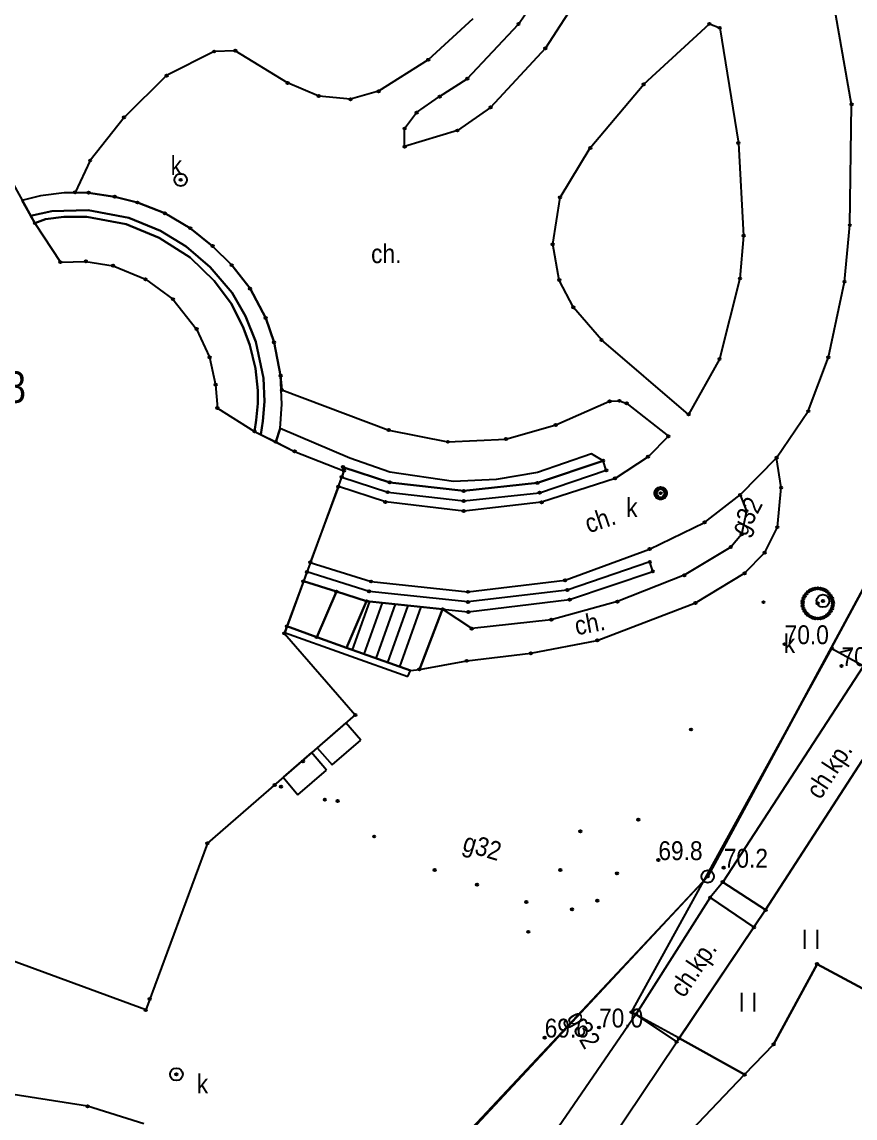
# Model space of a CAD drawing. Extents: x 6545332 to 6545538, y 5876272 to 5876530.
# Drawn here: x 6545445.58 to 6545478.7, y 5876364.54 to 5876408.09 of the extents above; entities that cross this region are included whole.
import ezdxf
from ezdxf.enums import TextEntityAlignment as Align

# ---------------------------------------------------------------- set-up
doc = ezdxf.new("R2010")
doc.units = 0
doc.header["$MEASUREMENT"] = 0
doc.layers.get('0').update_dxf_attribs({"linetype": 'CONTINUOUS'})
doc.layers.add('1', color=8, linetype='CONTINUOUS')
doc.styles.get("Standard").update_dxf_attribs({"font": 'txt', "width": 0.75})

msp = doc.modelspace()

# ---------------------------------------------------------------- hatches: boundary and pattern name
at = {"layer": '1', "linetype": 'Continuous'}
h = msp.add_hatch(color=256, dxfattribs=at)
edge = h.paths.add_edge_path()
edge.add_arc((6545475.9, 5876383.37), 0.045, 0, 360)
h = msp.add_hatch(color=256, dxfattribs=at)
edge = h.paths.add_edge_path()
edge.add_arc((6545478.16, 5876382.5), 0.045, 0, 360)
h = msp.add_hatch(color=256, dxfattribs=at)
edge = h.paths.add_edge_path()
edge.add_arc((6545470.88, 5876374.79), 0.045, 0, 360)
h = msp.add_hatch(color=256, dxfattribs=at)
edge = h.paths.add_edge_path()
edge.add_arc((6545473.48, 5876374.49), 0.045, 0, 360)
h = msp.add_hatch(color=256, dxfattribs=at)
edge = h.paths.add_edge_path()
edge.add_arc((6545468.52, 5876368.14), 0.045, 0, 360)
h = msp.add_hatch(color=256, dxfattribs=at)
edge = h.paths.add_edge_path()
edge.add_arc((6545466.36, 5876367.74), 0.045, 0, 360)

# ---------------------------------------------------------------- linework, layer by layer
for centre in [(6545475.9, 5876383.37, 70), (6545470.88, 5876374.79, 69.8), (6545466.36, 5876367.74, 69.6)]:
    msp.add_circle(centre, 0.045)
at = {"layer": '1'}
for p, q in [((6545468.16, 5876409.79), (6545466.39, 5876407.05)), ((6545465.32, 5876408.01), (6545466.49, 5876409.74)), ((6545478.56, 5876404.82), (6545477.73, 5876409.51)), ((6545463.5, 5876408.22), (6545461.73, 5876406.59)), ((6545463.28, 5876405.84), (6545465.32, 5876408.01)), ((6545470.3, 5876405.62), (6545472.91, 5876408.02)), ((6545472.91, 5876408.02), (6545473.32, 5876407.86)), ((6545473.32, 5876407.86), (6545474.06, 5876403.28)), ((6545453.22, 5876406.92), (6545451.33, 5876405.96)), ((6545454.06, 5876406.95), (6545453.22, 5876406.92)), ((6545456.14, 5876405.67), (6545454.06, 5876406.95)), ((6545466.39, 5876407.05), (6545464.21, 5876404.7)), ((6545461.73, 5876406.59), (6545459.76, 5876405.34)), ((6545451.33, 5876405.96), (6545449.64, 5876404.3)), ((6545462.18, 5876405.13), (6545463.28, 5876405.84)), ((6545490.06, 5876406.02), (6545472.84, 5876374.14)), ((6545490.06, 5876406.02), (6545472.84, 5876374.14)), ((6545472.84, 5876374.14), (6545490.06, 5876406.02)), ((6545490.06, 5876406.02), (6545472.84, 5876374.14)), ((6545457.38, 5876405.15), (6545456.14, 5876405.67)), ((6545468.17, 5876403.09), (6545470.3, 5876405.62)), ((6545458.64, 5876405.02), (6545457.38, 5876405.15)), ((6545459.76, 5876405.34), (6545458.64, 5876405.02)), ((6545461.27, 5876404.49), (6545462.18, 5876405.13)), ((6545464.21, 5876404.7), (6545462.89, 5876403.78)), ((6545478.49, 5876400.02), (6545478.56, 5876404.82)), ((6545449.64, 5876404.3), (6545448.29, 5876402.59)), ((6545460.79, 5876403.86), (6545461.27, 5876404.49)), ((6545460.79, 5876403.14), (6545460.79, 5876403.86)), ((6545462.89, 5876403.78), (6545460.79, 5876403.14)), ((6545474.06, 5876403.28), (6545474.27, 5876399.6)), ((6545466.97, 5876401.12), (6545468.17, 5876403.09)), ((6545448.29, 5876402.59), (6545447.69, 5876401.32)), ((6545445.24, 5876401.64), (6545446.09, 5876400.1)), ((6545446.31, 5876401.18), (6545445.58, 5876401)), ((6545446.31, 5876401.18), (6545445.58, 5876401)), ((6545447.26, 5876401.31), (6545446.31, 5876401.18)), ((6545447.26, 5876401.31), (6545446.31, 5876401.18)), ((6545448.23, 5876401.31), (6545447.26, 5876401.31)), ((6545448.23, 5876401.31), (6545447.26, 5876401.31)), ((6545447.69, 5876401.32), (6545448.23, 5876401.31)), ((6545448.23, 5876401.31), (6545449.27, 5876401.15)), ((6545449.27, 5876401.15), (6545448.23, 5876401.31)), ((6545449.27, 5876401.15), (6545448.23, 5876401.31)), ((6545449.27, 5876401.15), (6545450.17, 5876400.92)), ((6545450.17, 5876400.92), (6545449.27, 5876401.15)), ((6545450.17, 5876400.92), (6545449.27, 5876401.15)), ((6545466.68, 5876399.26), (6545466.97, 5876401.12)), ((6545445.58, 5876401), (6545445.92, 5876400.39)), ((6545445.58, 5876401), (6545445.92, 5876400.39)), ((6545446.77, 5876400.57), (6545448.21, 5876400.62)), ((6545446.77, 5876400.57), (6545448.21, 5876400.62)), ((6545448.21, 5876400.62), (6545446.77, 5876400.57)), ((6545448.21, 5876400.62), (6545446.77, 5876400.57)), ((6545448.21, 5876400.62), (6545449.83, 5876400.31)), ((6545448.21, 5876400.62), (6545449.83, 5876400.31)), ((6545449.83, 5876400.31), (6545448.21, 5876400.62)), ((6545449.83, 5876400.31), (6545448.21, 5876400.62)), ((6545450.17, 5876400.92), (6545451.26, 5876400.49)), ((6545451.26, 5876400.49), (6545450.17, 5876400.92)), ((6545451.26, 5876400.49), (6545450.17, 5876400.92)), ((6545445.92, 5876400.39), (6545446.77, 5876400.57)), ((6545445.92, 5876400.39), (6545446.77, 5876400.57)), ((6545446.77, 5876400.57), (6545445.92, 5876400.39)), ((6545446.77, 5876400.57), (6545445.92, 5876400.39)), ((6545445.92, 5876400.39), (6545446.09, 5876400.1)), ((6545445.92, 5876400.39), (6545446.09, 5876400.1)), ((6545446.51, 5876400.26), (6545446.09, 5876400.1)), ((6545446.51, 5876400.26), (6545446.09, 5876400.1)), ((6545446.09, 5876400.1), (6545446.51, 5876400.26)), ((6545446.09, 5876400.1), (6545446.51, 5876400.26)), ((6545447.24, 5876400.35), (6545446.51, 5876400.26)), ((6545447.24, 5876400.35), (6545446.51, 5876400.26)), ((6545446.51, 5876400.26), (6545447.24, 5876400.35)), ((6545446.51, 5876400.26), (6545447.24, 5876400.35)), ((6545448.16, 5876400.35), (6545447.24, 5876400.35)), ((6545448.16, 5876400.35), (6545447.24, 5876400.35)), ((6545447.24, 5876400.35), (6545448.16, 5876400.35)), ((6545447.24, 5876400.35), (6545448.16, 5876400.35)), ((6545449.72, 5876400.06), (6545448.16, 5876400.35)), ((6545449.72, 5876400.06), (6545448.16, 5876400.35)), ((6545448.16, 5876400.35), (6545449.72, 5876400.06)), ((6545448.16, 5876400.35), (6545449.72, 5876400.06)), ((6545449.83, 5876400.31), (6545451.09, 5876399.8)), ((6545449.83, 5876400.31), (6545451.09, 5876399.8)), ((6545451.09, 5876399.8), (6545449.83, 5876400.31)), ((6545451.09, 5876399.8), (6545449.83, 5876400.31)), ((6545451.26, 5876400.49), (6545452.27, 5876399.9)), ((6545452.27, 5876399.9), (6545451.26, 5876400.49)), ((6545452.27, 5876399.9), (6545451.26, 5876400.49)), ((6545446.09, 5876400.1), (6545447.11, 5876398.55)), ((6545446.09, 5876400.1), (6545447.11, 5876398.55)), ((6545446.09, 5876400.1), (6545447.11, 5876398.55)), ((6545451.04, 5876399.52), (6545449.72, 5876400.06)), ((6545451.04, 5876399.52), (6545449.72, 5876400.06)), ((6545449.72, 5876400.06), (6545451.04, 5876399.52)), ((6545449.72, 5876400.06), (6545451.04, 5876399.52)), ((6545451.09, 5876399.8), (6545452.11, 5876399.17)), ((6545451.09, 5876399.8), (6545452.11, 5876399.17)), ((6545452.11, 5876399.17), (6545451.09, 5876399.8)), ((6545452.11, 5876399.17), (6545451.09, 5876399.8)), ((6545452.27, 5876399.9), (6545453.16, 5876399.19)), ((6545453.16, 5876399.19), (6545452.27, 5876399.9)), ((6545453.16, 5876399.19), (6545452.27, 5876399.9)), ((6545478.28, 5876397.77), (6545478.49, 5876400.02)), ((6545452.26, 5876398.73), (6545451.04, 5876399.52)), ((6545452.26, 5876398.73), (6545451.04, 5876399.52)), ((6545451.04, 5876399.52), (6545452.26, 5876398.73)), ((6545451.04, 5876399.52), (6545452.26, 5876398.73)), ((6545474.27, 5876399.6), (6545474.12, 5876397.9)), ((6545452.11, 5876399.17), (6545453.06, 5876398.35)), ((6545452.11, 5876399.17), (6545453.06, 5876398.35)), ((6545453.06, 5876398.35), (6545452.11, 5876399.17)), ((6545453.06, 5876398.35), (6545452.11, 5876399.17)), ((6545453.16, 5876399.19), (6545453.92, 5876398.43)), ((6545453.92, 5876398.43), (6545453.16, 5876399.19)), ((6545453.92, 5876398.43), (6545453.16, 5876399.19)), ((6545466.94, 5876397.84), (6545466.68, 5876399.26)), ((6545447.11, 5876398.55), (6545448.12, 5876398.58)), ((6545447.11, 5876398.55), (6545448.12, 5876398.58)), ((6545447.11, 5876398.55), (6545448.12, 5876398.58)), ((6545448.12, 5876398.58), (6545449.2, 5876398.41)), ((6545448.12, 5876398.58), (6545449.2, 5876398.41)), ((6545448.12, 5876398.58), (6545449.2, 5876398.41)), ((6545453.22, 5876397.81), (6545452.26, 5876398.73)), ((6545453.22, 5876397.81), (6545452.26, 5876398.73)), ((6545452.26, 5876398.73), (6545453.22, 5876397.81)), ((6545452.26, 5876398.73), (6545453.22, 5876397.81)), ((6545453.92, 5876398.43), (6545454.65, 5876397.5)), ((6545454.65, 5876397.5), (6545453.92, 5876398.43)), ((6545454.65, 5876397.5), (6545453.92, 5876398.43)), ((6545449.2, 5876398.41), (6545450.49, 5876397.87)), ((6545449.2, 5876398.41), (6545450.49, 5876397.87)), ((6545449.2, 5876398.41), (6545450.49, 5876397.87)), ((6545453.06, 5876398.35), (6545453.94, 5876397.33)), ((6545453.06, 5876398.35), (6545453.94, 5876397.33)), ((6545453.94, 5876397.33), (6545453.06, 5876398.35)), ((6545453.94, 5876397.33), (6545453.06, 5876398.35)), ((6545450.49, 5876397.87), (6545451.58, 5876397.08)), ((6545450.49, 5876397.87), (6545451.58, 5876397.08)), ((6545450.49, 5876397.87), (6545451.58, 5876397.08)), ((6545453.91, 5876396.9), (6545453.22, 5876397.81)), ((6545453.91, 5876396.9), (6545453.22, 5876397.81)), ((6545453.22, 5876397.81), (6545453.91, 5876396.9)), ((6545453.22, 5876397.81), (6545453.91, 5876396.9)), ((6545467.5, 5876396.75), (6545466.94, 5876397.84)), ((6545474.12, 5876397.9), (6545473.31, 5876394.7)), ((6545477.64, 5876394.77), (6545478.28, 5876397.77)), ((6545453.94, 5876397.33), (6545454.46, 5876396.41)), ((6545453.94, 5876397.33), (6545454.46, 5876396.41)), ((6545454.46, 5876396.41), (6545453.94, 5876397.33)), ((6545454.46, 5876396.41), (6545453.94, 5876397.33)), ((6545454.65, 5876397.5), (6545455.27, 5876396.33)), ((6545455.27, 5876396.33), (6545454.65, 5876397.5)), ((6545455.27, 5876396.33), (6545454.65, 5876397.5)), ((6545451.58, 5876397.08), (6545452.52, 5876395.89)), ((6545451.58, 5876397.08), (6545452.52, 5876395.89)), ((6545451.58, 5876397.08), (6545452.52, 5876395.89)), ((6545454.39, 5876395.93), (6545453.91, 5876396.9)), ((6545454.39, 5876395.93), (6545453.91, 5876396.9)), ((6545453.91, 5876396.9), (6545454.39, 5876395.93)), ((6545453.91, 5876396.9), (6545454.39, 5876395.93)), ((6545468.62, 5876395.46), (6545467.5, 5876396.75)), ((6545454.46, 5876396.41), (6545454.88, 5876395.39)), ((6545454.46, 5876396.41), (6545454.88, 5876395.39)), ((6545454.88, 5876395.39), (6545454.46, 5876396.41)), ((6545454.88, 5876395.39), (6545454.46, 5876396.41)), ((6545455.27, 5876396.33), (6545455.6, 5876395.36)), ((6545455.6, 5876395.36), (6545455.27, 5876396.33)), ((6545455.6, 5876395.36), (6545455.27, 5876396.33)), ((6545452.52, 5876395.89), (6545453.04, 5876394.77)), ((6545452.52, 5876395.89), (6545453.04, 5876394.77)), ((6545452.52, 5876395.89), (6545453.04, 5876394.77)), ((6545454.64, 5876395.25), (6545454.39, 5876395.93)), ((6545454.64, 5876395.25), (6545454.39, 5876395.93)), ((6545454.39, 5876395.93), (6545454.64, 5876395.25)), ((6545454.39, 5876395.93), (6545454.64, 5876395.25)), ((6545454.88, 5876395.39), (6545455.18, 5876393.94)), ((6545454.88, 5876395.39), (6545455.18, 5876393.94)), ((6545455.18, 5876393.94), (6545454.88, 5876395.39)), ((6545455.18, 5876393.94), (6545454.88, 5876395.39)), ((6545472.08, 5876392.5), (6545468.62, 5876395.46)), ((6545454.87, 5876394.33), (6545454.64, 5876395.25)), ((6545454.87, 5876394.33), (6545454.64, 5876395.25)), ((6545454.64, 5876395.25), (6545454.87, 5876394.33)), ((6545454.64, 5876395.25), (6545454.87, 5876394.33)), ((6545455.6, 5876395.36), (6545455.86, 5876394.04)), ((6545455.86, 5876394.04), (6545455.6, 5876395.36)), ((6545455.86, 5876394.04), (6545455.6, 5876395.36)), ((6545453.04, 5876394.77), (6545453.28, 5876393.68)), ((6545453.04, 5876394.77), (6545453.28, 5876393.68)), ((6545453.04, 5876394.77), (6545453.28, 5876393.68)), ((6545473.31, 5876394.7), (6545472.08, 5876392.5)), ((6545476.84, 5876392.63), (6545477.64, 5876394.77)), ((6545454.95, 5876393.45), (6545454.87, 5876394.33)), ((6545454.95, 5876393.45), (6545454.87, 5876394.33)), ((6545454.87, 5876394.33), (6545454.95, 5876393.45)), ((6545454.87, 5876394.33), (6545454.95, 5876393.45)), ((6545453.28, 5876393.68), (6545453.35, 5876392.75)), ((6545453.28, 5876393.68), (6545453.35, 5876392.75)), ((6545453.28, 5876393.68), (6545453.35, 5876392.75)), ((6545455.18, 5876393.94), (6545455.22, 5876393.01)), ((6545455.18, 5876393.94), (6545455.22, 5876393.01)), ((6545455.22, 5876393.01), (6545455.18, 5876393.94)), ((6545455.22, 5876393.01), (6545455.18, 5876393.94)), ((6545455.86, 5876394.04), (6545455.91, 5876393.47)), ((6545455.91, 5876392.91), (6545455.86, 5876394.04)), ((6545455.91, 5876392.91), (6545455.86, 5876394.04)), ((6545454.95, 5876392.94), (6545454.95, 5876393.45)), ((6545454.95, 5876392.94), (6545454.95, 5876393.45)), ((6545454.95, 5876393.45), (6545454.95, 5876392.94)), ((6545454.95, 5876393.45), (6545454.95, 5876392.94)), ((6545455.91, 5876393.47), (6545460.16, 5876391.88)), ((6545454.89, 5876392.27), (6545454.95, 5876392.94)), ((6545454.89, 5876392.27), (6545454.95, 5876392.94)), ((6545454.95, 5876392.94), (6545454.89, 5876392.27)), ((6545454.95, 5876392.94), (6545454.89, 5876392.27)), ((6545455.22, 5876393.01), (6545455.16, 5876392.23)), ((6545455.22, 5876393.01), (6545455.16, 5876392.23)), ((6545455.16, 5876392.23), (6545455.22, 5876393.01)), ((6545455.16, 5876392.23), (6545455.22, 5876393.01)), ((6545455.84, 5876391.94), (6545455.91, 5876392.91)), ((6545455.84, 5876391.94), (6545455.91, 5876392.91)), ((6545466.8, 5876392.08), (6545468.94, 5876393.02)), ((6545468.94, 5876393.02), (6545469.33, 5876393.04)), ((6545469.33, 5876393.04), (6545469.62, 5876392.94)), ((6545469.62, 5876392.94), (6545471.28, 5876391.63)), ((6545453.35, 5876392.75), (6545454.83, 5876391.82)), ((6545453.35, 5876392.75), (6545454.83, 5876391.82)), ((6545453.35, 5876392.75), (6545454.83, 5876391.82)), ((6545475.58, 5876390.78), (6545476.84, 5876392.63)), ((6545454.83, 5876391.82), (6545454.89, 5876392.27)), ((6545454.83, 5876391.82), (6545454.89, 5876392.27)), ((6545454.89, 5876392.27), (6545454.83, 5876391.82)), ((6545454.89, 5876392.27), (6545454.83, 5876391.82)), ((6545455.16, 5876392.23), (6545455.08, 5876391.7)), ((6545455.16, 5876392.23), (6545455.08, 5876391.7)), ((6545455.08, 5876391.7), (6545455.16, 5876392.23)), ((6545455.08, 5876391.7), (6545455.16, 5876392.23)), ((6545455.67, 5876391.41), (6545455.84, 5876391.94)), ((6545455.67, 5876391.41), (6545455.84, 5876391.94)), ((6545455.84, 5876391.94), (6545455.67, 5876391.41)), ((6545455.84, 5876391.94), (6545455.67, 5876391.41)), ((6545458.61, 5876390.76), (6545455.84, 5876391.94)), ((6545458.61, 5876390.76), (6545455.84, 5876391.94)), ((6545464.82, 5876391.52), (6545466.8, 5876392.08)), ((6545454.83, 5876391.82), (6545455.08, 5876391.7)), ((6545454.83, 5876391.82), (6545455.08, 5876391.7)), ((6545454.83, 5876391.82), (6545456.42, 5876391.03)), ((6545455.08, 5876391.7), (6545455.67, 5876391.41)), ((6545455.08, 5876391.7), (6545455.67, 5876391.41)), ((6545460.16, 5876391.88), (6545462.51, 5876391.41)), ((6545462.51, 5876391.41), (6545464.82, 5876391.52)), ((6545471.28, 5876391.63), (6545470.47, 5876390.82)), ((6545455.67, 5876391.41), (6545456.42, 5876391.03)), ((6545455.67, 5876391.41), (6545456.42, 5876391.03)), ((6545456.42, 5876391.03), (6545458.38, 5876390.26)), ((6545456.42, 5876391.03), (6545458.38, 5876390.26)), ((6545456.42, 5876391.03), (6545458.38, 5876390.26)), ((6545460.21, 5876390.21), (6545458.61, 5876390.76)), ((6545460.21, 5876390.21), (6545458.61, 5876390.76)), ((6545466.07, 5876389.78), (6545468.68, 5876390.66)), ((6545466.07, 5876389.78), (6545468.68, 5876390.66)), ((6545468.68, 5876390.66), (6545466.07, 5876389.78)), ((6545468.22, 5876390.94), (6545466.08, 5876390.19)), ((6545468.22, 5876390.94), (6545466.08, 5876390.19)), ((6545468.68, 5876390.66), (6545468.22, 5876390.94)), ((6545468.68, 5876390.66), (6545468.22, 5876390.94)), ((6545468.81, 5876390.28), (6545468.68, 5876390.66)), ((6545470.47, 5876390.82), (6545469.16, 5876389.96)), ((6545474.13, 5876389.3), (6545475.58, 5876390.78)), ((6545475.58, 5876390.78), (6545474.13, 5876389.3)), ((6545475.76, 5876389.59), (6545475.58, 5876390.78)), ((6545458.38, 5876390.26), (6545456.01, 5876383.8)), ((6545458.38, 5876390.26), (6545458.29, 5876390.01)), ((6545458.34, 5876390.41), (6545460.2, 5876389.8)), ((6545458.38, 5876390.26), (6545458.34, 5876390.41)), ((6545458.34, 5876390.41), (6545460.2, 5876389.8)), ((6545458.38, 5876390.26), (6545458.34, 5876390.41)), ((6545460.2, 5876389.8), (6545458.34, 5876390.41)), ((6545458.34, 5876390.41), (6545458.38, 5876390.26)), ((6545462.73, 5876389.83), (6545460.21, 5876390.21)), ((6545462.73, 5876389.83), (6545460.21, 5876390.21)), ((6545466.08, 5876390.19), (6545464.43, 5876389.91)), ((6545466.08, 5876390.19), (6545464.43, 5876389.91)), ((6545466.16, 5876389.39), (6545468.81, 5876390.28)), ((6545458.29, 5876390.01), (6545460.12, 5876389.41)), ((6545460.2, 5876389.8), (6545463.14, 5876389.46)), ((6545460.2, 5876389.8), (6545463.14, 5876389.46)), ((6545463.14, 5876389.46), (6545460.2, 5876389.8)), ((6545464.43, 5876389.91), (6545462.73, 5876389.83)), ((6545464.43, 5876389.91), (6545462.73, 5876389.83)), ((6545463.14, 5876389.46), (6545466.07, 5876389.78)), ((6545463.14, 5876389.46), (6545466.07, 5876389.78)), ((6545466.07, 5876389.78), (6545463.14, 5876389.46)), ((6545469.16, 5876389.96), (6545466.24, 5876389.01)), ((6545458.16, 5876389.63), (6545457.04, 5876386.62)), ((6545460.03, 5876389.02), (6545458.16, 5876389.63)), ((6545460.12, 5876389.41), (6545463.14, 5876389.06)), ((6545463.14, 5876389.06), (6545466.16, 5876389.39)), ((6545472.72, 5876388.21), (6545474.13, 5876389.3)), ((6545474.13, 5876389.3), (6545474.38, 5876388.66)), ((6545475.61, 5876388.02), (6545475.76, 5876389.59)), ((6545463.14, 5876388.66), (6545460.03, 5876389.02)), ((6545466.24, 5876389.01), (6545463.14, 5876388.66)), ((6545474.38, 5876388.66), (6545474.19, 5876387.73)), ((6545470.53, 5876387.15), (6545472.72, 5876388.21)), ((6545475.11, 5876387.01), (6545475.61, 5876388.02)), ((6545474.19, 5876387.73), (6545473.76, 5876387.23)), ((6545467.17, 5876385.91), (6545470.53, 5876387.15)), ((6545473.76, 5876387.23), (6545471.91, 5876386.11)), ((6545474.31, 5876386.19), (6545475.11, 5876387.01)), ((6545456.91, 5876386.24), (6545456.77, 5876385.87)), ((6545459.38, 5876385.47), (6545456.91, 5876386.24)), ((6545457.04, 5876386.62), (6545459.46, 5876385.86)), ((6545470.54, 5876386.64), (6545467.26, 5876385.52)), ((6545467.35, 5876385.14), (6545470.66, 5876386.26)), ((6545470.66, 5876386.26), (6545470.54, 5876386.64)), ((6545456.77, 5876385.87), (6545456.11, 5876384.08)), ((6545456.77, 5876385.87), (6545456.11, 5876384.08)), ((6545458.08, 5876385.46), (6545456.77, 5876385.87)), ((6545458.08, 5876385.46), (6545456.77, 5876385.87)), ((6545456.77, 5876385.87), (6545458.08, 5876385.46)), ((6545459.46, 5876385.86), (6545463.31, 5876385.45)), ((6545463.31, 5876385.45), (6545467.17, 5876385.91)), ((6545471.91, 5876386.11), (6545469.25, 5876385.06)), ((6545472.35, 5876385.01), (6545474.31, 5876386.19)), ((6545457.3, 5876383.65), (6545458.08, 5876385.46)), ((6545457.3, 5876383.65), (6545458.08, 5876385.46)), ((6545458.08, 5876385.46), (6545457.3, 5876383.65)), ((6545458.08, 5876385.46), (6545457.3, 5876383.65)), ((6545458.08, 5876385.46), (6545459.28, 5876385.08)), ((6545459.28, 5876385.08), (6545458.08, 5876385.46)), ((6545459.28, 5876385.08), (6545458.08, 5876385.46)), ((6545463.31, 5876385.05), (6545459.38, 5876385.47)), ((6545467.26, 5876385.52), (6545463.31, 5876385.05)), ((6545459.28, 5876385.08), (6545458.48, 5876383.23)), ((6545459.28, 5876385.08), (6545458.48, 5876383.23)), ((6545458.48, 5876383.23), (6545459.28, 5876385.08)), ((6545458.48, 5876383.23), (6545459.28, 5876385.08)), ((6545458.715, 5876383.146), (6545459.403, 5876385.067)), ((6545459.186, 5876382.977), (6545459.914, 5876385.013)), ((6545459.28, 5876385.08), (6545462.3, 5876384.76)), ((6545462.3, 5876384.76), (6545459.28, 5876385.08)), ((6545462.3, 5876384.76), (6545459.28, 5876385.08)), ((6545459.657, 5876382.808), (6545460.426, 5876384.959)), ((6545463.32, 5876384.65), (6545467.35, 5876385.14)), ((6545469.25, 5876385.06), (6545466.62, 5876384.34)), ((6545468.45, 5876383.52), (6545472.35, 5876385.01)), ((6545480.72, 5876385.11), (6545473.44, 5876373.92)), ((6545460.127, 5876382.64), (6545460.938, 5876384.904)), ((6545460.598, 5876382.471), (6545461.449, 5876384.85)), ((6545462.3, 5876384.76), (6545461.38, 5876382.37)), ((6545461.38, 5876382.37), (6545462.3, 5876384.76)), ((6545461.38, 5876382.37), (6545462.3, 5876384.76)), ((6545462.3, 5876384.76), (6545463.32, 5876384.65)), ((6545463.46, 5876383.99), (6545462.3, 5876384.76)), ((6545456.11, 5876384.08), (6545456.02, 5876383.84)), ((6545456.11, 5876384.08), (6545457.3, 5876383.65)), ((6545456.11, 5876384.08), (6545457.3, 5876383.65)), ((6545457.3, 5876383.65), (6545456.11, 5876384.08)), ((6545466.62, 5876384.34), (6545463.46, 5876383.99)), ((6545456.01, 5876383.8), (6545458.83, 5876380.56)), ((6545456.02, 5876383.84), (6545460.92, 5876382.09)), ((6545458.48, 5876383.23), (6545457.3, 5876383.65)), ((6545457.3, 5876383.65), (6545458.48, 5876383.23)), ((6545457.3, 5876383.65), (6545458.48, 5876383.23)), ((6545461.02, 5876382.32), (6545458.48, 5876383.23)), ((6545458.48, 5876383.23), (6545461.02, 5876382.32)), ((6545458.48, 5876383.23), (6545461.02, 5876382.32)), ((6545465.81, 5876383.01), (6545468.45, 5876383.52)), ((6545469.81, 5876368.75), (6545477.78, 5876383.2)), ((6545469.81, 5876368.75), (6545477.78, 5876383.2)), ((6545477.78, 5876383.2), (6545515.77, 5876362.36)), ((6545477.78, 5876383.2), (6545515.77, 5876362.36)), ((6545463.26, 5876382.71), (6545465.81, 5876383.01)), ((6545460.92, 5876382.09), (6545461.02, 5876382.32)), ((6545461.02, 5876382.32), (6545461.38, 5876382.37)), ((6545461.02, 5876382.32), (6545461.38, 5876382.37)), ((6545461.38, 5876382.37), (6545463.26, 5876382.71)), ((6545475.14, 5876372.81), (6545480.76, 5876381.51)), ((6545480.76, 5876381.51), (6545475.14, 5876372.81)), ((6545458.83, 5876380.56), (6545452.95, 5876375.46)), ((6545458.46, 5876380.24), (6545457.32, 5876379.25)), ((6545459.05, 5876379.55), (6545458.46, 5876380.24)), ((6545457.91, 5876378.58), (6545459.05, 5876379.55)), ((6545457.09, 5876379.06), (6545455.96, 5876378.08)), ((6545457.69, 5876378.37), (6545457.09, 5876379.06)), ((6545457.32, 5876379.25), (6545457.91, 5876378.58)), ((6545455.96, 5876378.08), (6545456.55, 5876377.39)), ((6545456.55, 5876377.39), (6545457.69, 5876378.37)), ((6545452.95, 5876375.46), (6545450.5, 5876368.84)), ((6545472.84, 5876374.14), (6545442.4, 5876341.68)), ((6545442.4, 5876341.68), (6545472.84, 5876374.14)), ((6545442.4, 5876341.68), (6545472.84, 5876374.14)), ((6545472.84, 5876374.14), (6545442.99, 5876342.11)), ((6545473.44, 5876373.92), (6545472.94, 5876373.3)), ((6545473.44, 5876373.92), (6545472.94, 5876373.3)), ((6545473.44, 5876373.92), (6545475.14, 5876372.81)), ((6545475.14, 5876372.81), (6545473.44, 5876373.92)), ((6545475.14, 5876372.81), (6545473.44, 5876373.92)), ((6545472.94, 5876373.3), (6545469.99, 5876368.66)), ((6545472.94, 5876373.3), (6545474.68, 5876372.12)), ((6545472.94, 5876373.3), (6545474.68, 5876372.12)), ((6545474.68, 5876372.12), (6545472.94, 5876373.3)), ((6545474.68, 5876372.12), (6545475.14, 5876372.81)), ((6545474.68, 5876372.12), (6545475.14, 5876372.81)), ((6545475.14, 5876372.81), (6545474.68, 5876372.12)), ((6545471.61, 5876367.57), (6545474.68, 5876372.12)), ((6545474.68, 5876372.12), (6545471.7, 5876367.71)), ((6545450.5, 5876368.84), (6545443.55, 5876371.39)), ((6545475.46, 5876367.47), (6545477.19, 5876370.66)), ((6545477.19, 5876370.66), (6545475.46, 5876367.47)), ((6545477.19, 5876370.66), (6545475.46, 5876367.47)), ((6545475.46, 5876367.47), (6545477.19, 5876370.66)), ((6545477.19, 5876370.66), (6545485.32, 5876366.29)), ((6545485.32, 5876366.29), (6545477.19, 5876370.66)), ((6545485.32, 5876366.29), (6545477.19, 5876370.66)), ((6545477.19, 5876370.66), (6545485.32, 5876366.29)), ((6545469.99, 5876368.66), (6545466.31, 5876363.31)), ((6545469.99, 5876368.66), (6545466.31, 5876363.31)), ((6545471.7, 5876367.71), (6545469.81, 5876368.75)), ((6545471.7, 5876367.71), (6545469.81, 5876368.75)), ((6545471.61, 5876367.57), (6545469.99, 5876368.66)), ((6545471.61, 5876367.57), (6545469.99, 5876368.66)), ((6545469.99, 5876368.66), (6545471.61, 5876367.57)), ((6545467.99, 5876362.18), (6545471.61, 5876367.57)), ((6545467.99, 5876362.18), (6545471.61, 5876367.57)), ((6545471.7, 5876367.71), (6545474.31, 5876366.27)), ((6545474.31, 5876366.27), (6545471.7, 5876367.71)), ((6545474.31, 5876366.27), (6545471.7, 5876367.71)), ((6545474.31, 5876366.27), (6545475.46, 5876367.47)), ((6545475.46, 5876367.47), (6545474.31, 5876366.27)), ((6545475.46, 5876367.47), (6545474.31, 5876366.27)), ((6545474.31, 5876366.27), (6545475.46, 5876367.47)), ((6545470.14, 5876361.91), (6545474.31, 5876366.27)), ((6545448.19, 5876365.01), (6545442.97, 5876365.83)), ((6545450.43, 5876364.31), (6545448.19, 5876365.01))]:
    msp.add_line(p, q, dxfattribs=at)
at = {"layer": '1', "linetype": 'Continuous'}
for p, q in [((6545478.581, 5876383.156), (6545478.095, 5876383.04)), ((6545476.7, 5876371.27), (6545476.7, 5876372.02)), ((6545477.2, 5876371.27), (6545477.2, 5876372.02)), ((6545474.2, 5876368.77), (6545474.2, 5876369.52)), ((6545474.7, 5876368.77), (6545474.7, 5876369.52))]:
    msp.add_line(p, q, dxfattribs=at)
at = {"layer": '1'}
for centre in [(6545465.32, 5876408.01), (6545472.91, 5876408.02), (6545473.32, 5876407.86), (6545453.22, 5876406.92), (6545454.06, 5876406.95), (6545466.39, 5876407.05), (6545461.73, 5876406.59), (6545451.33, 5876405.96), (6545463.28, 5876405.84), (6545456.14, 5876405.67), (6545470.3, 5876405.62), (6545457.38, 5876405.15), (6545458.64, 5876405.02), (6545459.76, 5876405.34), (6545462.18, 5876405.13), (6545461.27, 5876404.49), (6545464.21, 5876404.7), (6545478.56, 5876404.82), (6545449.64, 5876404.3), (6545460.79, 5876403.86), (6545462.89, 5876403.78), (6545474.06, 5876403.28), (6545460.79, 5876403.14), (6545468.17, 5876403.09), (6545448.29, 5876402.59), (6545451.89, 5876401.82), (6545451.89, 5876401.82), (6545451.89, 5876401.82), (6545447.69, 5876401.32), (6545448.23, 5876401.31), (6545449.27, 5876401.15), (6545466.97, 5876401.12), (6545450.17, 5876400.92), (6545451.26, 5876400.49), (6545446.09, 5876400.1), (6545452.27, 5876399.9), (6545478.49, 5876400.02), (6545466.68, 5876399.26), (6545474.27, 5876399.6), (6545453.16, 5876399.19), (6545447.11, 5876398.55), (6545448.12, 5876398.58), (6545449.2, 5876398.41), (6545453.92, 5876398.43), (6545450.49, 5876397.87), (6545466.94, 5876397.84), (6545474.12, 5876397.9), (6545478.28, 5876397.77), (6545451.58, 5876397.08), (6545454.65, 5876397.5), (6545467.5, 5876396.75), (6545455.27, 5876396.33), (6545452.52, 5876395.89), (6545455.6, 5876395.36), (6545468.62, 5876395.46), (6545453.04, 5876394.77), (6545473.31, 5876394.7), (6545477.64, 5876394.77), (6545455.86, 5876394.04), (6545453.28, 5876393.68), (6545455.91, 5876393.47), (6545453.35, 5876392.75), (6545468.94, 5876393.02), (6545469.33, 5876393.04), (6545469.62, 5876392.94), (6545472.08, 5876392.5), (6545476.84, 5876392.63), (6545460.16, 5876391.88), (6545466.8, 5876392.08), (6545454.83, 5876391.82), (6545455.67, 5876391.41), (6545462.51, 5876391.41), (6545464.82, 5876391.52), (6545471.28, 5876391.63), (6545456.42, 5876391.03), (6545456.42, 5876391.03), (6545468.68, 5876390.66), (6545470.47, 5876390.82), (6545475.58, 5876390.78), (6545475.58, 5876390.78), (6545458.34, 5876390.41), (6545458.38, 5876390.26), (6545458.38, 5876390.26), (6545468.81, 5876390.28), (6545458.29, 5876390.01), (6545460.2, 5876389.8), (6545466.07, 5876389.78), (6545469.16, 5876389.96), (6545458.16, 5876389.63), (6545460.12, 5876389.41), (6545463.14, 5876389.46), (6545466.16, 5876389.39), (6545470.77, 5876389.4), (6545470.77, 5876389.37), (6545470.77, 5876389.33), (6545470.78, 5876389.43), (6545470.78, 5876389.3), (6545470.8, 5876389.47), (6545470.8, 5876389.27), (6545470.82, 5876389.49), (6545470.82, 5876389.24), (6545470.84, 5876389.52), (6545470.87, 5876389.54), (6545470.9, 5876389.55), (6545470.93, 5876389.56), (6545470.97, 5876389.57), (6545470.97, 5876389.37), (6545470.97, 5876389.37), (6545470.97, 5876389.37), (6545470.97, 5876389.37), (6545470.97, 5876389.37), (6545471, 5876389.56), (6545471.04, 5876389.55), (6545471.07, 5876389.54), (6545471.1, 5876389.52), (6545471.12, 5876389.49), (6545471.12, 5876389.24), (6545471.14, 5876389.47), (6545471.14, 5876389.27), (6545471.16, 5876389.43), (6545471.16, 5876389.3), (6545471.17, 5876389.4), (6545471.17, 5876389.37), (6545471.17, 5876389.33), (6545474.13, 5876389.3), (6545474.13, 5876389.3), (6545475.76, 5876389.59), (6545460.03, 5876389.02), (6545463.14, 5876389.06), (6545466.24, 5876389.01), (6545470.84, 5876389.21), (6545470.87, 5876389.19), (6545470.9, 5876389.18), (6545470.93, 5876389.17), (6545470.97, 5876389.17), (6545471, 5876389.17), (6545471.04, 5876389.18), (6545471.07, 5876389.19), (6545471.1, 5876389.21), (6545463.14, 5876388.66), (6545474.38, 5876388.66), (6545472.72, 5876388.21), (6545475.61, 5876388.02), (6545474.19, 5876387.73), (6545470.53, 5876387.15), (6545473.76, 5876387.23), (6545457.04, 5876386.62), (6545470.54, 5876386.64), (6545475.11, 5876387.01), (6545456.91, 5876386.24), (6545470.66, 5876386.26), (6545474.31, 5876386.19), (6545456.77, 5876385.87), (6545459.46, 5876385.86), (6545467.17, 5876385.91), (6545471.91, 5876386.11), (6545458.08, 5876385.46), (6545459.38, 5876385.47), (6545463.31, 5876385.45), (6545467.26, 5876385.52), (6545476.76, 5876385.37), (6545476.83, 5876385.45), (6545476.92, 5876385.51), (6545477.01, 5876385.55), (6545477.11, 5876385.58), (6545477.22, 5876385.59), (6545477.32, 5876385.58), (6545477.42, 5876385.55), (6545477.52, 5876385.51), (6545477.6, 5876385.45), (6545477.67, 5876385.37), (6545459.28, 5876385.08), (6545463.31, 5876385.05), (6545467.35, 5876385.14), (6545469.25, 5876385.06), (6545472.35, 5876385.01), (6545475.06, 5876385.04), (6545476.62, 5876385.09), (6545476.62, 5876384.99), (6545476.62, 5876384.88), (6545476.65, 5876385.19), (6545476.7, 5876385.29), (6545477.21, 5876384.99), (6545477.22, 5876384.99), (6545477.22, 5876384.99), (6545477.42, 5876385.09), (6545477.73, 5876385.29), (6545477.78, 5876385.19), (6545477.81, 5876385.09), (6545477.81, 5876384.88), (6545477.82, 5876384.99), (6545462.3, 5876384.76), (6545462.3, 5876384.76), (6545463.32, 5876384.65), (6545476.65, 5876384.78), (6545476.7, 5876384.69), (6545476.76, 5876384.6), (6545476.83, 5876384.53), (6545476.92, 5876384.47), (6545477.52, 5876384.47), (6545477.6, 5876384.53), (6545477.67, 5876384.6), (6545477.73, 5876384.69), (6545477.78, 5876384.78), (6545456.11, 5876384.08), (6545456.11, 5876384.08), (6545466.62, 5876384.34), (6545477.01, 5876384.42), (6545477.11, 5876384.4), (6545477.22, 5876384.39), (6545477.32, 5876384.4), (6545477.42, 5876384.42), (6545456.01, 5876383.8), (6545457.3, 5876383.65), (6545463.46, 5876383.99), (6545468.45, 5876383.52), (6545477.78, 5876383.2), (6545477.78, 5876383.2), (6545463.26, 5876382.71), (6545465.81, 5876383.01), (6545461.38, 5876382.37), (6545478.16, 5876382.5), (6545458.83, 5876380.56), (6545472.18, 5876379.98), (6545456.75, 5876378.72), (6545455.63, 5876377.78), (6545455.88, 5876377.71), (6545457.62, 5876377.19), (6545458.13, 5876377.14), (6545470.08, 5876376.4), (6545459.58, 5876375.73), (6545467.78, 5876375.93), (6545452.95, 5876375.46), (6545473.48, 5876374.49), (6545461.99, 5876374.4), (6545466.98, 5876374.4), (6545466.98, 5876374.4), (6545466.98, 5876374.4), (6545469.23, 5876374.26), (6545472.84, 5876374.14), (6545463.67, 5876373.81), (6545473.44, 5876373.92), (6545473.44, 5876373.92), (6545465.63, 5876373.13), (6545468.45, 5876373.18), (6545472.94, 5876373.3), (6545472.94, 5876373.3), (6545467.45, 5876372.84), (6545475.14, 5876372.81), (6545475.14, 5876372.81), (6545475.14, 5876372.81), (6545465.71, 5876371.94), (6545474.68, 5876372.12), (6545474.68, 5876372.12), (6545474.68, 5876372.12), (6545477.19, 5876370.66), (6545477.19, 5876370.66), (6545477.19, 5876370.66), (6545450.66, 5876369.27), (6545450.5, 5876368.84), (6545469.81, 5876368.75), (6545469.81, 5876368.75), (6545469.99, 5876368.66), (6545469.99, 5876368.66), (6545468.52, 5876368.14), (6545471.61, 5876367.57), (6545471.61, 5876367.57), (6545471.7, 5876367.71), (6545471.7, 5876367.71), (6545471.7, 5876367.71), (6545475.46, 5876367.47), (6545475.46, 5876367.47), (6545475.46, 5876367.47), (6545451.72, 5876366.28), (6545451.72, 5876366.28), (6545451.72, 5876366.28), (6545474.31, 5876366.27), (6545474.31, 5876366.27), (6545474.31, 5876366.27), (6545448.19, 5876365.01)]:
    msp.add_circle(centre, 0.045, dxfattribs=at)
at = {"layer": '1', "linetype": 'Continuous'}
for centre in [(6545451.89, 5876401.82), (6545470.97, 5876389.37), (6545477.42, 5876385.09), (6545472.84, 5876374.14), (6545451.72, 5876366.28)]:
    msp.add_circle(centre, 0.25, dxfattribs=at)

# ---------------------------------------------------------------- texts
at = {"width": 0.9}
for s, p in [('70.0', (6545475.9, 5876383.37)), ('69.8', (6545470.88, 5876374.79)), ('69.6', (6545466.36, 5876367.74))]:
    msp.add_text(s, height=0.75, dxfattribs=at).set_placement(p)
at = {"layer": '1', "width": 0.9}
for p in [(6545451.49, 5876402.39), (6545469.6, 5876388.8), (6545475.87, 5876383.39), (6545452.53, 5876365.9)]:
    msp.add_text('k', height=0.75, dxfattribs=at).set_placement(p, align=Align.MIDDLE_LEFT)
for s, height, p in [('ch.', 0.75, (6545459.46, 5876398.51)), ('568', 1.25, (6545443.23, 5876392.96)), ('70.2', 0.75, (6545478.16, 5876382.5)), ('70.2', 0.75, (6545473.48, 5876374.49)), ('70.0', 0.75, (6545468.52, 5876368.14))]:
    msp.add_text(s, height=height, dxfattribs=at).set_placement(p)
for rotation, p in [(62.259, (6545474.02, 5876387.79)), (343.395, (6545463.16, 5876375.54)), (299.617, (6545467.54, 5876368.72))]:
    msp.add_text('g32', height=0.75, rotation=rotation, dxfattribs=at).set_placement(p, align=Align.MIDDLE_LEFT)
for s, rotation, p in [('ch.', 18.598, (6545468.11, 5876387.77)), ('ch.', 10.898, (6545467.63, 5876383.72)), ('ch.kp.', 56.998, (6545477.32, 5876377.16))]:
    msp.add_text(s, height=0.75, rotation=rotation, dxfattribs=at).set_placement(p)
msp.add_text('ch.kp.', height=0.75, rotation=55.989, dxfattribs=at).set_placement((6545472.26, 5876370.49), align=Align.MIDDLE_CENTER)

doc.saveas('drawing.dxf')
